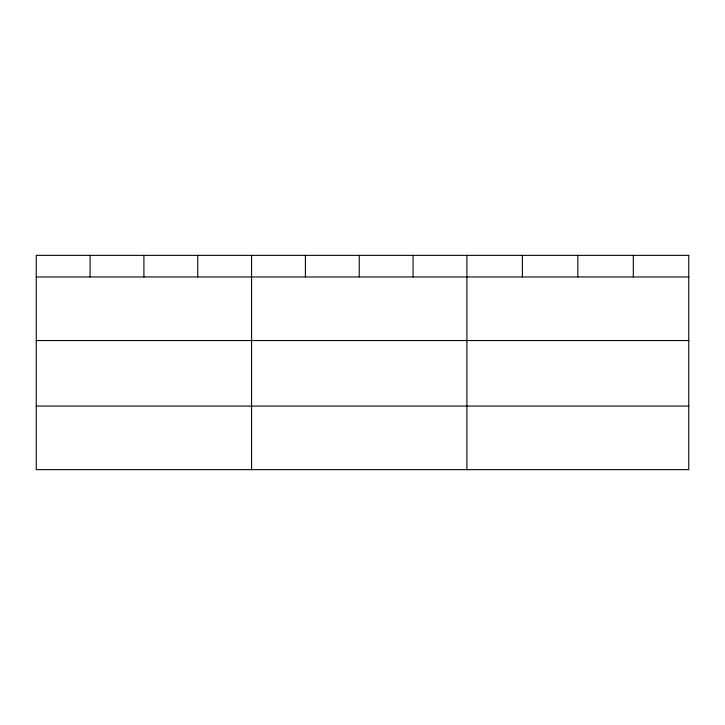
<?xml version="1.0" encoding="UTF-8"?>
<svg xmlns="http://www.w3.org/2000/svg" width="725" height="725" viewBox="0 0 725 725"><rect width="100%" height="100%" fill="white"/><g stroke="black" fill="none" stroke-linecap="round" stroke-linejoin="round"><path stroke-width="1.09" d="M36.25 276.959L688.75 276.959M36.25 340.542L688.75 340.542M36.25 406.063L688.75 406.063M633.287 255.354L633.287 276.959M577.825 255.354L577.825 276.959M522.362 255.354L522.362 276.959M466.9 255.354L466.9 469.646M413.069 255.354L413.069 276.959M359.237 255.354L359.237 276.959M305.406 255.354L305.406 276.959M251.575 255.354L251.575 469.646M197.744 255.354L197.744 276.959M143.913 255.354L143.913 276.959M90.081 255.354L90.081 276.959M688.75 255.354L36.25 255.354L36.25 469.646L688.75 469.646L688.75 255.354"/></g></svg>
